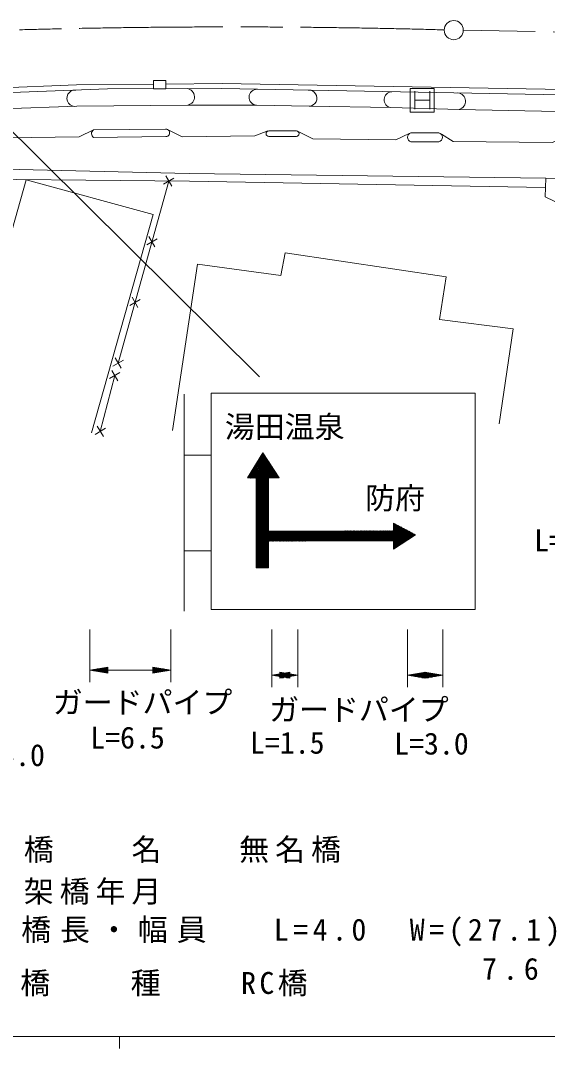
# Model space of a CAD drawing. Units: millimetres, scale not verified. Extents: x 40000 to 680000, y 20000 to 380000.
# Drawn here: x 159728 to 203764, y 204000 to 289934 of the extents above; entities that cross this region are included whole.
import ezdxf
from ezdxf.enums import TextEntityAlignment as Align

# ---------------------------------------------------------------- set-up
doc = ezdxf.new("R2010")
doc.units = ezdxf.units.MM
doc.header["$LTSCALE"] = 1000
doc.linetypes.add('CHAIN', pattern=[18.5, 12, -1.5, 3.5, -1.5])
for name, color, linetype, lineweight in [('M-BGD', 7, 'Continuous', 13), ('M-BMK', 2, 'CHAIN', 13), ('M-BMK-SRVR', 3, 'Continuous', 13), ('M-STR-HTXT', 7, 'Continuous', 13), ('M-STR-STRC', 7, 'Continuous', 13), ('M-STR-STRD', 7, 'Continuous', 13), ('M-TTL-BAND', 7, 'Continuous', 13)]:
    doc.layers.add(name, color=color, linetype=linetype, lineweight=lineweight)
doc.styles.add('ＭＳ ゴシック', font='')
doc.styles.get('ＭＳ ゴシック').set_extended_font_data('MS Gothic')

msp = doc.modelspace()

# ---------------------------------------------------------------- linework, layer by layer
at = {"layer": 'M-BGD'}
for p, q in [((158276, 282556), (164441, 282779)), ((164441, 282779), (173708, 282868)), ((173708, 282868), (179450, 282857)), ((179450, 282857), (183862, 282768)), ((183862, 282768), (190668, 282654)), ((190668, 282654), (196388, 282506)), ((196388, 282506), (204620, 282321)), ((165825, 280793), (171855, 280860)), ((165832, 280161), (171862, 280228)), ((180471, 280718), (182777, 280718)), ((180471, 280239), (182777, 280239)), ((192339, 280555), (194689, 280555)), ((192339, 279803), (194689, 279803)), ((172551, 276757), (171681, 276265)), ((172362, 276076), (171870, 276946)), ((215886, 276494), (203632, 276750)), ((172116, 276511), (167888, 261296)), ((171142, 271685), (170271, 271193)), ((170953, 271004), (170461, 271875)), ((169732, 266614), (168862, 266122)), ((169543, 265932), (169051, 266803)), ((168323, 261542), (167452, 261050)), ((168134, 260861), (167642, 261731)), ((168035, 260506), (167173, 259999)), ((167857, 259821), (167351, 260683)), ((167604, 260252), (166393, 255590)), ((166824, 255843), (165962, 255337)), ((166646, 255159), (166140, 256021))]:
    msp.add_line(p, q, dxfattribs=at)
for points in [[(137100, 283390), (143734, 283736), (164396, 284556), (170835, 284615)], [(171866, 284624), (176567, 284667), (217874, 283941)], [(156595, 280615), (158645, 280121), (164625, 280225), (165825, 280793)], [(172013, 280826), (173247, 280210), (179297, 280294), (180408, 280704)], [(182929, 280651), (184148, 280048), (191095, 279959), (192218, 280488)], [(194901, 280426), (195883, 279831), (204150, 279752), (205432, 280217)], [(132779, 276012), (150711, 276716), (173856, 276494), (203584, 275985)], [(203632, 276750), (173818, 277154), (156008, 277565), (133253, 276819)], [(203632, 276750), (203577, 275196), (205067, 274478), (207860, 273609), (210336, 273415), (214248, 273037)], [(148998, 256760), (154208, 255385), (160202, 276625), (170798, 273727), (165662, 255459)], [(172413, 255659), (174508, 269576), (181474, 268628), (181840, 270523), (195308, 268512), (194743, 264953), (200895, 264155), (199731, 256207)]]:
    msp.add_lwpolyline(points, dxfattribs=at)
msp.add_lwpolyline([(170836, 284236), (171866, 284238), (171865, 284911), (170835, 284909)], close=True, dxfattribs=at)
for centre, radius, start, end in [((164286, 283445), 684, 85.19422, 283.12784), ((173565, 283549), 696, 281.90774, 83.85277), ((179495, 283524), 668, 88.91211, 266.1683), ((183830, 283441), 673, 272.6984, 94.31443), ((190782, 283314), 670, 92.353, 260.1684), ((196220, 283184), 699, 283.85498, 84.86093), ((166037, 280480), 378, 124.02483, 237.239), ((171871, 280544), 316, 268.45061, 92.81322), ((180488, 280478), 240, 94.03137, 265.96863), ((182764, 280478), 240, 273.20157, 86.79843), ((192469, 280179), 398, 108.97768, 251.02232), ((194606, 280179), 385, 282.48884, 77.51116)]:
    msp.add_arc(centre, radius, start, end, dxfattribs=at)
at = {"layer": 'M-BMK'}
msp.add_line((295232, 287355), (196734, 289119), dxfattribs=at)
msp.add_arc((177278, -356629), 646032, 88.41619, 97.11154, dxfattribs=at)
at = {"layer": 'M-BMK-SRVR'}
msp.add_circle((195934, 289134), 800, dxfattribs=at)
at = {"layer": 'M-STR-HTXT'}
for p, q in [((165529, 239036), (165529, 234628)), ((172274, 239036), (172274, 234628)), ((180741, 239036), (180741, 234197)), ((182894, 239036), (182894, 234197)), ((192079, 239036), (192079, 234197)), ((195021, 239036), (195021, 234197)), ((165529, 235628), (167029, 235878)), ((165529, 235628), (167029, 235378)), ((165529, 235628), (167029, 235628)), ((167029, 235678), (165829, 235678)), ((167029, 235578), (165829, 235578)), ((166129, 235728), (167029, 235728)), ((166129, 235528), (167029, 235528)), ((167029, 235778), (166429, 235778)), ((167029, 235478), (166429, 235478)), ((166729, 235828), (167029, 235828)), ((167029, 235378), (167029, 235878)), ((167029, 235628), (170774, 235628)), ((172274, 235628), (170774, 235878)), ((170774, 235878), (170774, 235378)), ((171074, 235828), (170774, 235828)), ((170774, 235778), (171374, 235778)), ((171674, 235728), (170774, 235728)), ((170774, 235678), (171974, 235678)), ((172274, 235628), (170774, 235378)), ((172274, 235628), (170774, 235628)), ((170774, 235578), (171974, 235578)), ((171674, 235528), (170774, 235528)), ((170774, 235478), (171374, 235478)), ((166729, 235428), (167029, 235428)), ((171074, 235428), (170774, 235428)), ((180741, 235197), (182241, 235447)), ((180741, 235197), (182241, 234947)), ((180741, 235197), (182241, 235197)), ((182241, 235247), (181041, 235247)), ((182241, 235147), (181041, 235147)), ((181341, 235297), (182241, 235297)), ((181341, 235097), (182241, 235097)), ((182894, 235197), (181394, 235447)), ((181394, 235447), (181394, 234947)), ((181694, 235397), (181394, 235397)), ((181394, 235347), (181994, 235347)), ((182294, 235297), (181394, 235297)), ((181394, 235247), (182594, 235247)), ((182894, 235197), (181394, 234947)), ((182894, 235197), (181394, 235197)), ((181394, 235147), (182594, 235147)), ((182294, 235097), (181394, 235097)), ((181394, 235047), (181994, 235047)), ((181694, 234997), (181394, 234997)), ((182241, 235347), (181641, 235347)), ((182241, 235047), (181641, 235047)), ((181941, 235397), (182241, 235397)), ((181941, 234997), (182241, 234997)), ((182241, 234947), (182241, 235447)), ((192079, 235197), (193579, 235447)), ((192079, 235197), (193579, 234947)), ((192079, 235197), (193579, 235197)), ((193579, 235247), (192379, 235247)), ((193579, 235147), (192379, 235147)), ((192679, 235297), (193579, 235297)), ((192679, 235097), (193579, 235097)), ((193579, 235347), (192979, 235347)), ((193579, 235047), (192979, 235047)), ((193279, 235397), (193579, 235397)), ((193279, 234997), (193579, 234997)), ((195021, 235197), (193521, 235447)), ((193521, 235447), (193521, 234947)), ((193821, 235397), (193521, 235397)), ((193521, 235347), (194121, 235347)), ((194421, 235297), (193521, 235297)), ((193521, 235247), (194721, 235247)), ((195021, 235197), (193521, 234947)), ((195021, 235197), (193521, 235197)), ((193521, 235147), (194721, 235147)), ((194421, 235097), (193521, 235097)), ((193521, 235047), (194121, 235047)), ((193821, 234997), (193521, 234997)), ((193579, 234947), (193579, 235447))]:
    msp.add_line(p, q, dxfattribs=at)
at = {"layer": 'M-STR-STRC'}
for p, q in [((192302, 282267), (192302, 284267)), ((192302, 284267), (194302, 284267)), ((192677, 284017), (192677, 282517)), ((193927, 284017), (193927, 282517)), ((194302, 284267), (194302, 282267)), ((179693, 260159), (156428, 283239)), ((192677, 283267), (193927, 283267)), ((194302, 282267), (192302, 282267)), ((173391, 258700), (173391, 240567)), ((175665, 258776), (175665, 240710)), ((173391, 253586), (175665, 253586)), ((179352, 252763), (180145, 253549)), ((179558, 253104), (180091, 253632)), ((179765, 253445), (180037, 253715)), ((180753, 252612), (179826, 253546)), ((180495, 253009), (179878, 253632)), ((180237, 253407), (179929, 253717)), ((179971, 253786), (179983, 253798)), ((178732, 251740), (180306, 253301)), ((178822, 251693), (180360, 253218)), ((178938, 252081), (180252, 253383)), ((178957, 251690), (180414, 253135)), ((179091, 251687), (180468, 253052)), ((179145, 252422), (180199, 253466)), ((179226, 251684), (180521, 252969)), ((180452, 251541), (179309, 252693)), ((179360, 251682), (180575, 252886)), ((180452, 251679), (179361, 252779)), ((179412, 251597), (180629, 252803)), ((179412, 251460), (180683, 252720)), ((180564, 251703), (179413, 252864)), ((180700, 251703), (179464, 252949)), ((180837, 251702), (179516, 253035)), ((180974, 251701), (179568, 253120)), ((181111, 251701), (179619, 253205)), ((181248, 251700), (179671, 253291)), ((181269, 251816), (179723, 253376)), ((181011, 252214), (179774, 253461)), ((178941, 251690), (178793, 251840)), ((179080, 251688), (178844, 251925)), ((179220, 251685), (178896, 252011)), ((179359, 251682), (178948, 252096)), ((180452, 250716), (178999, 252181)), ((180452, 250854), (179051, 252267)), ((180452, 250991), (179103, 252352)), ((180452, 251129), (179154, 252437)), ((180452, 251266), (179206, 252523)), ((180452, 251404), (179258, 252608)), ((179412, 251324), (180737, 252637)), ((179413, 251188), (180790, 252554)), ((179413, 251052), (180844, 252471)), ((179413, 250916), (180898, 252388)), ((179413, 250780), (180952, 252305)), ((180482, 251704), (181006, 252223)), ((180619, 251703), (181059, 252140)), ((180756, 251702), (181113, 252057)), ((180893, 251702), (181167, 251974)), ((181030, 251701), (181221, 251891)), ((181166, 251701), (181275, 251808)), ((178802, 251693), (178741, 251755)), ((180452, 250579), (179412, 251628)), ((180452, 250441), (179412, 251490)), ((180452, 250304), (179412, 251353)), ((180452, 250166), (179412, 251215)), ((179413, 250644), (180452, 251673)), ((179413, 250507), (180452, 251537)), ((179413, 250371), (180452, 251401)), ((179413, 250235), (180452, 251265)), ((180452, 250029), (179413, 251077)), ((180453, 249891), (179413, 250940)), ((179414, 250099), (180452, 251128)), ((179414, 249963), (180452, 250992)), ((181303, 251700), (181328, 251725)), ((180453, 249754), (179413, 250802)), ((180453, 249616), (179413, 250665)), ((180453, 249479), (179413, 250527)), ((180453, 249341), (179413, 250390)), ((180453, 249204), (179413, 250252)), ((179414, 249827), (180452, 250856)), ((179414, 249691), (180452, 250720)), ((179414, 249554), (180452, 250584)), ((179414, 249418), (180452, 250447)), ((179414, 249282), (180452, 250311)), ((180453, 249066), (179414, 250115)), ((179415, 249146), (180452, 250175)), ((180453, 248929), (179414, 249977)), ((180453, 248791), (179414, 249839)), ((180453, 248654), (179414, 249702)), ((180453, 248516), (179414, 249564)), ((180453, 248379), (179414, 249427)), ((180453, 248241), (179414, 249289)), ((179415, 249010), (180452, 250039)), ((179415, 248874), (180453, 249903)), ((179415, 248738), (180453, 249767)), ((179415, 248601), (180453, 249630)), ((179415, 248465), (180453, 249494)), ((179415, 248329), (180453, 249358)), ((179415, 248193), (180453, 249222)), ((180454, 248104), (179415, 249152)), ((180454, 247966), (179415, 249014)), ((180454, 247829), (179415, 248876)), ((180454, 247691), (179415, 248739)), ((180454, 247554), (179415, 248601)), ((180454, 247416), (179415, 248464)), ((179416, 248057), (180453, 249086)), ((179416, 247921), (180453, 248949)), ((179416, 247785), (180453, 248813)), ((179416, 247649), (180453, 248677)), ((179416, 247512), (180453, 248541)), ((179416, 247376), (180453, 248405)), ((180454, 247279), (179415, 248326)), ((180454, 247141), (179415, 248189)), ((179416, 247240), (180453, 248268)), ((180454, 247004), (179416, 248051)), ((180454, 246866), (179416, 247913)), ((180454, 246729), (179416, 247776)), ((180454, 246591), (179416, 247638)), ((180454, 246454), (179416, 247501)), ((179417, 247104), (180454, 248132)), ((179417, 246968), (180454, 247996)), ((179417, 246832), (180454, 247860)), ((179417, 246696), (180454, 247724)), ((179417, 246559), (180454, 247587)), ((190066, 246445), (191373, 247673)), ((190188, 246445), (191450, 247632)), ((190309, 246446), (191527, 247591)), ((190430, 246446), (191605, 247550)), ((190551, 246446), (191682, 247509)), ((190891, 247448), (191218, 247755)), ((190891, 247334), (191296, 247714)), ((190892, 247790), (190987, 247878)), ((190892, 247676), (191064, 247837)), ((190892, 247562), (191141, 247796)), ((190892, 247778), (192079, 246516)), ((190892, 247658), (192009, 246470)), ((190892, 247537), (191938, 246424)), ((190893, 247903), (190909, 247919)), ((190893, 247899), (192150, 246562)), ((191064, 247837), (192220, 246608)), ((191291, 247717), (192291, 246654)), ((191518, 247596), (192361, 246699)), ((180454, 246316), (179416, 247363)), ((180455, 246179), (179416, 247226)), ((179417, 246423), (180454, 247451)), ((179417, 246287), (180454, 247315)), ((180455, 246041), (179417, 247088)), ((180455, 245904), (179417, 246951)), ((180455, 245766), (179417, 246813)), ((180455, 245629), (179417, 246675)), ((179418, 246151), (180454, 247179)), ((179418, 246015), (180454, 247043)), ((179418, 245879), (180454, 246906)), ((179418, 245743), (180454, 246770)), ((179418, 245606), (180454, 246634)), ((180454, 246498), (181247, 247244)), ((180454, 246612), (181126, 247243)), ((180454, 246725), (181005, 247243)), ((180454, 246839), (180884, 247243)), ((180454, 246952), (180762, 247242)), ((180454, 247066), (180641, 247242)), ((180454, 247180), (180520, 247241)), ((180454, 247156), (181151, 246415)), ((180454, 247035), (181037, 246415)), ((180454, 246914), (180924, 246415)), ((180454, 246793), (180811, 246414)), ((180454, 246672), (180697, 246414)), ((180485, 246413), (181368, 247244)), ((180487, 247241), (181264, 246416)), ((180601, 247242), (181377, 246416)), ((180606, 246413), (181490, 247244)), ((180714, 247242), (181490, 246416)), ((180727, 246414), (181611, 247245)), ((180827, 247242), (181604, 246417)), ((180849, 246414), (181732, 247245)), ((180941, 247243), (181717, 246417)), ((180970, 246415), (181853, 247245)), ((181054, 247243), (181830, 246418)), ((181091, 246415), (181975, 247246)), ((181167, 247243), (181944, 246418)), ((181213, 246415), (182096, 247246)), ((181281, 247244), (182057, 246418)), ((181334, 246416), (182217, 247246)), ((181394, 247244), (182170, 246419)), ((181455, 246416), (182338, 247247)), ((181507, 247244), (182283, 246419)), ((181576, 246417), (182460, 247247)), ((181621, 247245), (182397, 246419)), ((181698, 246417), (182581, 247247)), ((181734, 247245), (182510, 246420)), ((181819, 246417), (182702, 247248)), ((181847, 247245), (182623, 246420)), ((181940, 246418), (182823, 247248)), ((181961, 247246), (182737, 246421)), ((182062, 246418), (182944, 247248)), ((182074, 247246), (182850, 246421)), ((182183, 246419), (183066, 247249)), ((182187, 247246), (182963, 246421)), ((182301, 247247), (183076, 246422)), ((182304, 246419), (183187, 247249)), ((182414, 247247), (183190, 246422)), ((182425, 246420), (183308, 247250)), ((182527, 247247), (183303, 246422)), ((182547, 246420), (183429, 247250)), ((182641, 247248), (183416, 246423)), ((182668, 246420), (183551, 247250)), ((182754, 247248), (183530, 246423)), ((182789, 246421), (183672, 247251)), ((182867, 247248), (183643, 246424)), ((182911, 246421), (183793, 247251)), ((182981, 247249), (183756, 246424)), ((183032, 246422), (183914, 247251)), ((183094, 247249), (183869, 246424)), ((183153, 246422), (184036, 247252)), ((183207, 247249), (183983, 246425)), ((183274, 246422), (184157, 247252)), ((183321, 247250), (184096, 246425)), ((183396, 246423), (184278, 247252)), ((183434, 247250), (184209, 246425)), ((183517, 246423), (184399, 247253)), ((183547, 247250), (184323, 246426)), ((183638, 246424), (184520, 247253)), ((183661, 247251), (184436, 246426)), ((183760, 246424), (184642, 247253)), ((183774, 247251), (184549, 246427)), ((183881, 246424), (184763, 247254)), ((183887, 247251), (184662, 246427)), ((184001, 247252), (184776, 246427)), ((184002, 246425), (184884, 247254)), ((184114, 247252), (184889, 246428)), ((184123, 246425), (185005, 247254)), ((184227, 247252), (185002, 246428)), ((184245, 246426), (185127, 247255)), ((184341, 247253), (185116, 246428)), ((184366, 246426), (185248, 247255)), ((184454, 247253), (185229, 246429)), ((184487, 246426), (185369, 247255)), ((184567, 247253), (185342, 246429)), ((184609, 246427), (185490, 247256)), ((184681, 247253), (185455, 246430)), ((184730, 246427), (185612, 247256)), ((184794, 247254), (185569, 246430)), ((184851, 246428), (185733, 247257)), ((184907, 247254), (185682, 246430)), ((184972, 246428), (185854, 247257)), ((185021, 247254), (185795, 246431)), ((185094, 246428), (185975, 247257)), ((185134, 247255), (185909, 246431)), ((185215, 246429), (186096, 247258)), ((185247, 247255), (186022, 246431)), ((185336, 246429), (186218, 247258)), ((185361, 247255), (186135, 246432)), ((185457, 246430), (186339, 247258)), ((185474, 247256), (186249, 246432)), ((185579, 246430), (186460, 247259)), ((185587, 247256), (186362, 246433)), ((185700, 246430), (186581, 247259)), ((185701, 247256), (186475, 246433)), ((185814, 247257), (186588, 246433)), ((185821, 246431), (186703, 247259)), ((185927, 247257), (186702, 246434)), ((185943, 246431), (186824, 247260)), ((186041, 247257), (186815, 246434)), ((186064, 246432), (186945, 247260)), ((186154, 247258), (186928, 246434)), ((186185, 246432), (187066, 247260)), ((186267, 247258), (187042, 246435)), ((186306, 246432), (187187, 247261)), ((186381, 247258), (187155, 246435)), ((186428, 246433), (187309, 247261)), ((186494, 247259), (187268, 246436)), ((186549, 246433), (187430, 247261)), ((186607, 247259), (187381, 246436)), ((186670, 246434), (187551, 247262)), ((186721, 247259), (187495, 246436)), ((186792, 246434), (187672, 247262)), ((186834, 247260), (187608, 246437)), ((186913, 246434), (187794, 247262)), ((186947, 247260), (187721, 246437)), ((187034, 246435), (187915, 247263)), ((187061, 247260), (187835, 246437)), ((187155, 246435), (188036, 247263)), ((187174, 247261), (187948, 246438)), ((187277, 246436), (188157, 247264)), ((187287, 247261), (188061, 246438)), ((187398, 246436), (188279, 247264)), ((187401, 247261), (188174, 246439)), ((187514, 247262), (188288, 246439)), ((187519, 246436), (188400, 247264)), ((187627, 247262), (188401, 246439)), ((187641, 246437), (188521, 247265)), ((187741, 247262), (188514, 246440)), ((187762, 246437), (188642, 247265)), ((187854, 247263), (188628, 246440)), ((187883, 246438), (188763, 247265)), ((187967, 247263), (188741, 246440)), ((188004, 246438), (188885, 247266)), ((188081, 247263), (188854, 246441)), ((188126, 246438), (189006, 247266)), ((188194, 247264), (188967, 246441)), ((188247, 246439), (189127, 247266)), ((188307, 247264), (189081, 246442)), ((188368, 246439), (189248, 247267)), ((188421, 247264), (189194, 246442)), ((188490, 246440), (189370, 247267)), ((188534, 247265), (189307, 246442)), ((188611, 246440), (189491, 247267)), ((188647, 247265), (189421, 246443)), ((188732, 246440), (189612, 247268)), ((188761, 247265), (189534, 246443)), ((188853, 246441), (189733, 247268)), ((188874, 247266), (189647, 246443)), ((188975, 246441), (189855, 247268)), ((188987, 247266), (189760, 246444)), ((189096, 246442), (189976, 247269)), ((189101, 247266), (189874, 246444)), ((189214, 247267), (189987, 246445)), ((189217, 246442), (190097, 247269)), ((189327, 247267), (190100, 246445)), ((189339, 246442), (190218, 247269)), ((189441, 247267), (190214, 246445)), ((189460, 246443), (190339, 247270)), ((189554, 247268), (190327, 246446)), ((189581, 246443), (190461, 247270)), ((189668, 247268), (190440, 246446)), ((189702, 246444), (190582, 247270)), ((189781, 247268), (190553, 246446)), ((189824, 246444), (190703, 247271)), ((189894, 247269), (190667, 246447)), ((189945, 246444), (190824, 247271)), ((190008, 247269), (190780, 246447)), ((190121, 247269), (190893, 246448)), ((190234, 247269), (191374, 246057)), ((190348, 247270), (191445, 246103)), ((190461, 247270), (191515, 246149)), ((190574, 247270), (191586, 246195)), ((190673, 246447), (191759, 247468)), ((190688, 247271), (191656, 246241)), ((190794, 246447), (191836, 247427)), ((190801, 247271), (191727, 246287)), ((190891, 247417), (191868, 246378)), ((190891, 247296), (191797, 246332)), ((190894, 246428), (191914, 247386)), ((190896, 246315), (191991, 247345)), ((190897, 246203), (192068, 247304)), ((190898, 246090), (192145, 247263)), ((190899, 245978), (192222, 247222)), ((190900, 245865), (192300, 247181)), ((190902, 245753), (192377, 247140)), ((191283, 245998), (192454, 247099)), ((191676, 246253), (192531, 247058)), ((191745, 247476), (192432, 246745)), ((191972, 247355), (192502, 246791)), ((192068, 246509), (192609, 247017)), ((192199, 247235), (192573, 246837)), ((192426, 247114), (192643, 246883)), ((192460, 246764), (192686, 246976)), ((192653, 246994), (192714, 246929)), ((180455, 245491), (179417, 246538)), ((180455, 245354), (179417, 246400)), ((180455, 245216), (179417, 246263)), ((179418, 245470), (180454, 246498)), ((179418, 245334), (180454, 246362)), ((179418, 245198), (180455, 246225)), ((180455, 245079), (179418, 246125)), ((180455, 244941), (179418, 245988)), ((180455, 244804), (179418, 245850)), ((179419, 245062), (180455, 246089)), ((179419, 244926), (180455, 245953)), ((179419, 244790), (180455, 245817)), ((180454, 246551), (180584, 246413)), ((180454, 246430), (180471, 246413)), ((190894, 246447), (191304, 246011)), ((190895, 246325), (191233, 245965)), ((190897, 246202), (191163, 245920)), ((190898, 246080), (191092, 245874)), ((190899, 245958), (191022, 245828)), ((190901, 245835), (190951, 245782)), ((173391, 245615), (175665, 245615)), ((180455, 244666), (179418, 245712)), ((180455, 244529), (179418, 245575)), ((180456, 244391), (179418, 245437)), ((180456, 244254), (179418, 245300)), ((180384, 244189), (179418, 245162)), ((179419, 244654), (180455, 245681)), ((179419, 244517), (180455, 245544)), ((179419, 244381), (180455, 245408)), ((179419, 244245), (180455, 245272)), ((180247, 244189), (179419, 245025)), ((179500, 244189), (180455, 245136)), ((179637, 244189), (180455, 245000)), ((180111, 244189), (179419, 244887)), ((179975, 244189), (179419, 244749)), ((179839, 244189), (179419, 244612)), ((179702, 244189), (179419, 244474)), ((179566, 244189), (179419, 244337)), ((179430, 244189), (179419, 244199)), ((179775, 244189), (180455, 244863)), ((179912, 244189), (180455, 244727)), ((180050, 244189), (180455, 244591)), ((180187, 244189), (180456, 244455)), ((180325, 244189), (180456, 244319))]:
    msp.add_line(p, q, dxfattribs=at)
msp.add_lwpolyline([(175665, 258776), (197726, 258776), (197726, 240710), (175665, 240710)], dxfattribs=at)
for points in [[(179412, 251680), (178705, 251695), (179981, 253802), (181345, 251700), (180452, 251704), (180456, 244189), (179419, 244189)], [(190891, 247271), (190893, 247928), (192741, 246947), (190902, 245750), (190894, 246448), (180454, 246413), (180454, 247241)]]:
    msp.add_lwpolyline(points, close=True, dxfattribs=at)
at = {"layer": 'M-STR-STRD'}
msp.add_lwpolyline([(97222, 278869), (111815, 280581), (126226, 281900), (135703, 282793), (143673, 283336), (167007, 284228), (176540, 284247), (324261, 281503), (337518, 280578), (351884, 280378), (363440, 281076), (387967, 280698)], dxfattribs=at)
at = {"layer": 'M-TTL-BAND'}
for p, q in [((40000, 205000), (579000, 205000)), ((168000, 205000), (168000, 204000))]:
    msp.add_line(p, q, dxfattribs=at)

# ---------------------------------------------------------------- texts
at = {"layer": 'M-STR-HTXT', "style": 'ＭＳ ゴシック'}
for s, p in [('L=4.5', (205767, 245006)), ('ガードパイプ', (169924, 231466)), ('ガードパイプ', (188007, 230856)), ('L=6.5', (168668, 228524)), ('L=1.5', (182019, 228093)), ('L=3.0', (194070, 228021)), ('ガードパイプ  L=15.0', (149276, 227058))]:
    msp.add_text(s, height=1833, dxfattribs=at).set_placement(p, align=Align.BOTTOM_CENTER)
at = {"layer": 'M-STR-HTXT', "char_height": 1833, "style": 'ＭＳ ゴシック'}
for s, insert, attachment_point in [('\\T1.2;橋\u3000\u3000名\u3000\u3000無名橋', (160000, 219512), 7), ('\\T1.2;架橋年月', (160000, 216012), 7), ('\\T1.3;橋長・幅員\u3000\\~L=4.0\u3000W=(27.1)', (182500, 212531), 8), ('\\T1.4;7.6', (200918, 209713), 8), ('\\T1.23;橋\u3000\u3000種\u3000\u3000RC橋', (172000, 208358), 8)]:
    msp.add_mtext(s, dxfattribs=dict(at, insert=insert, attachment_point=attachment_point))
at = {"layer": 'M-STR-STRC', "style": 'ＭＳ ゴシック'}
for s, p in [('湯田温泉', (181808, 254505)), ('防府', (191024, 248548))]:
    msp.add_text(s, height=1833, dxfattribs=at).set_placement(p, align=Align.BOTTOM_CENTER)

doc.saveas('drawing.dxf')
